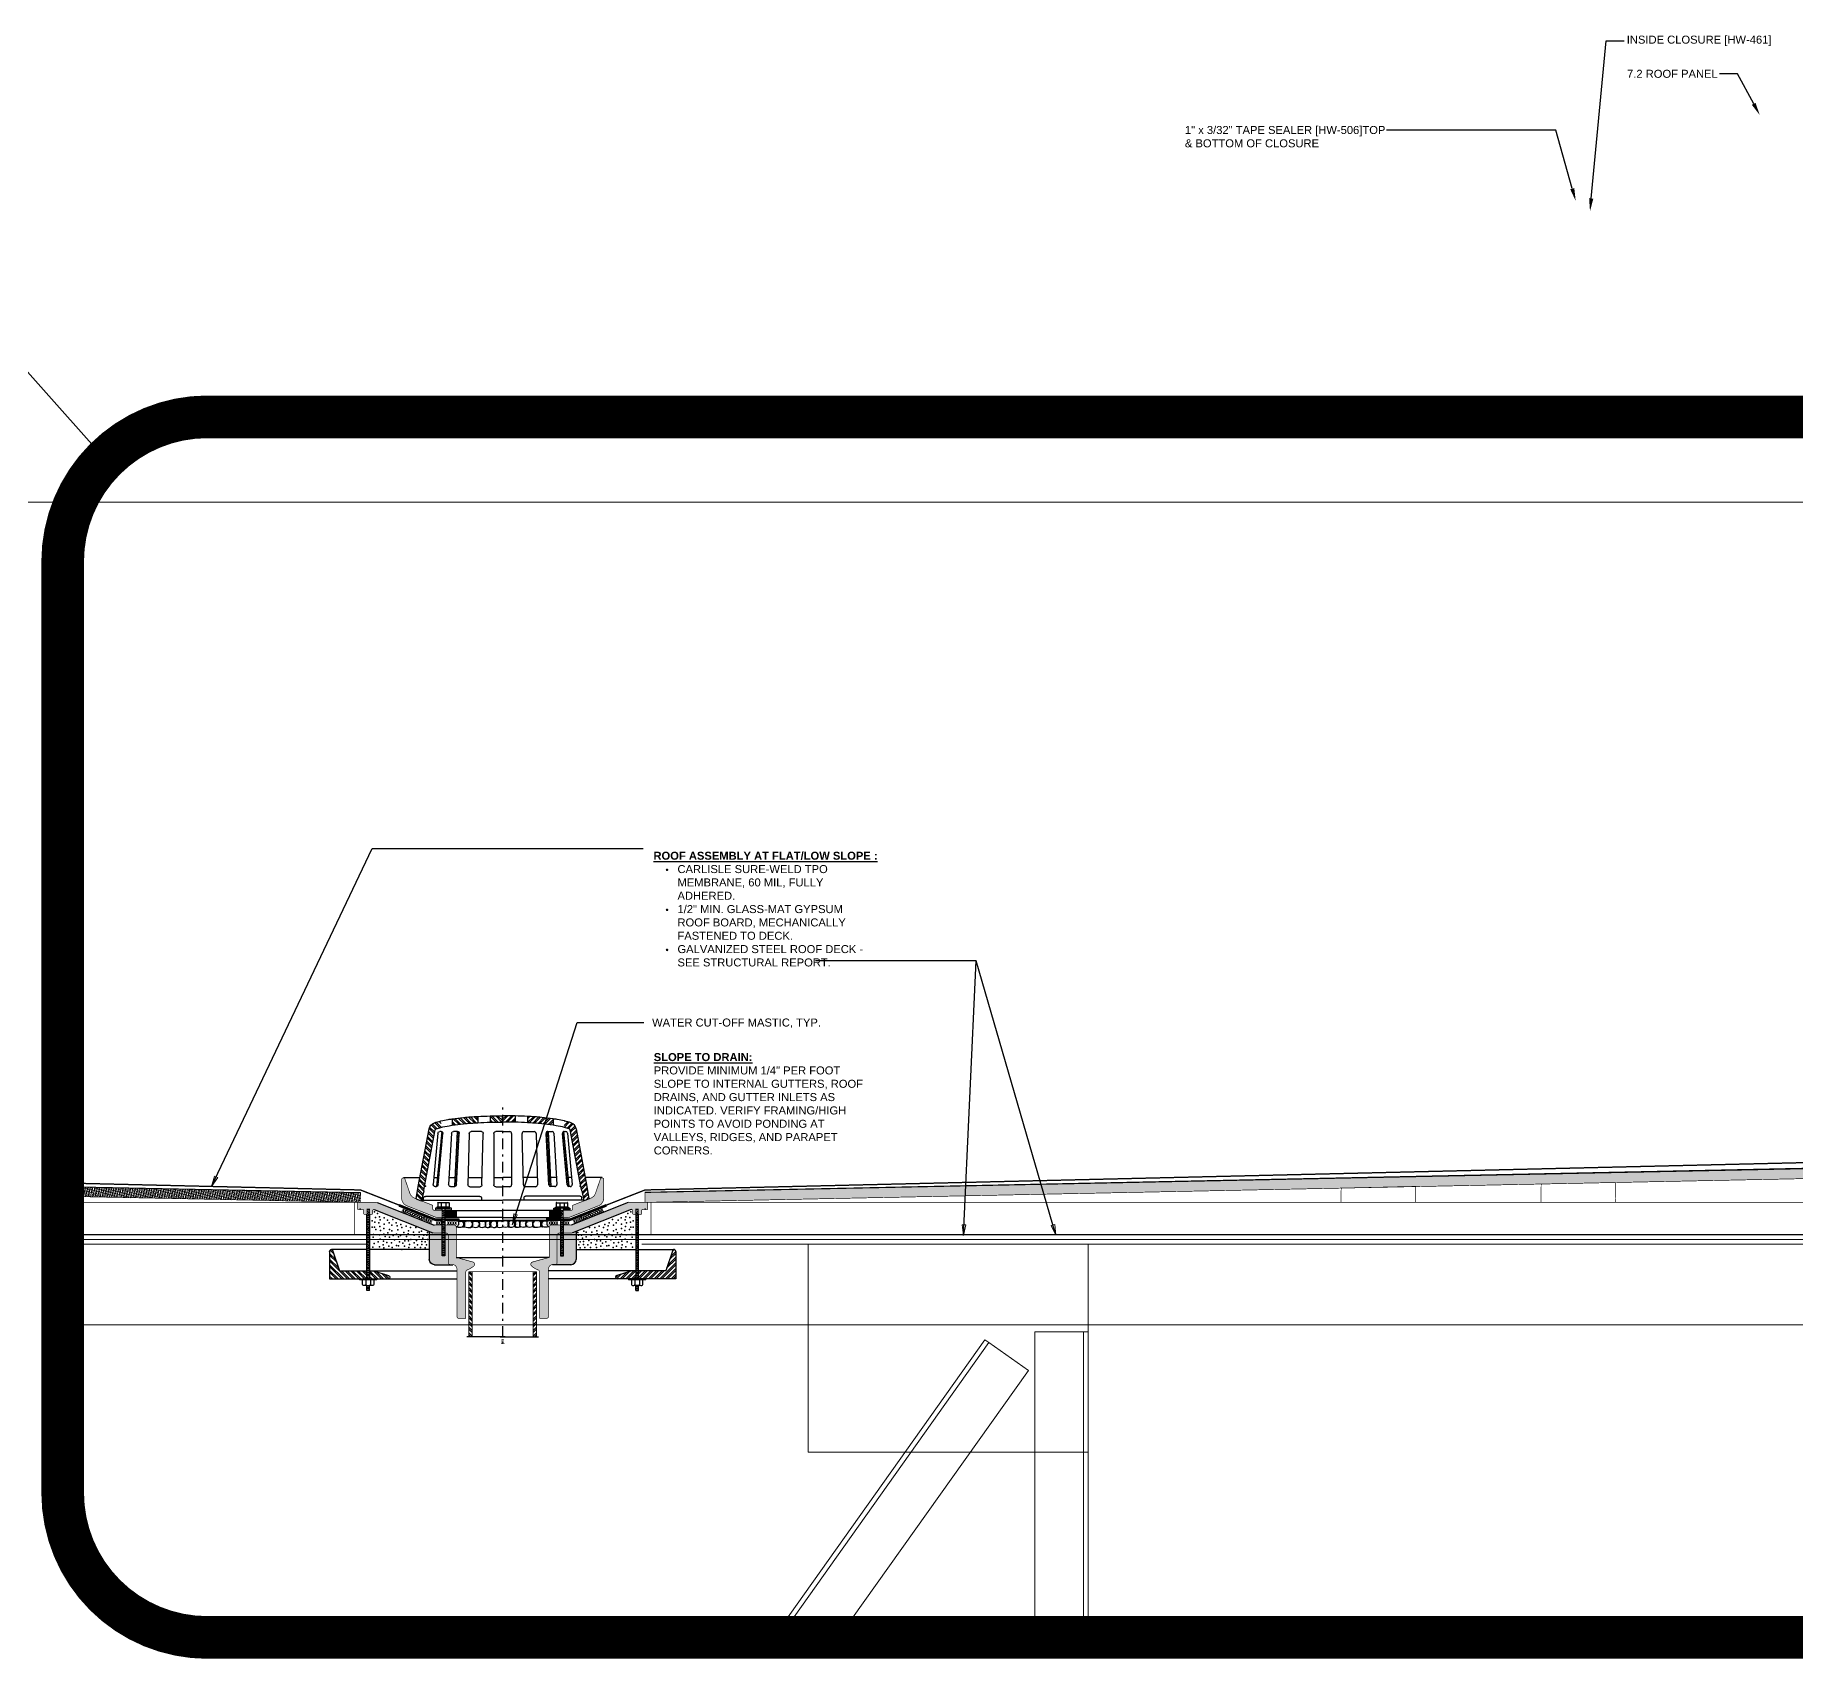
# Model space of a CAD drawing. Header units: inches. Extents: x -33163 to 19162, y -8858 to 30669.
# Drawn here: x -25429.3 to -25346.8, y -290.4 to -214.3 of the extents above; entities that cross this region are included whole.
import ezdxf
from ezdxf import colors
from ezdxf.entities.mleader import LeaderData, LeaderLine
from ezdxf.math import Vec2, Vec3

# ---------------------------------------------------------------- set-up
doc = ezdxf.new("R2010")
doc.units = ezdxf.units.IN
for name, pattern in [('CENTER', [2, 1.25, -0.25, 0.25, -0.25]), ('DASHDOT2', [0.5, 0.25, -0.125, 0, -0.125]), ('HIDDEN2', [0.1875, 0.125, -0.0625])]:
    doc.linetypes.add(name, pattern=pattern)
doc.layers.get('0').update_dxf_attribs({"color": 9, "lineweight": 0})
doc.layers.get('Defpoints').update_dxf_attribs({"color": 254})
for name, color, linetype, lineweight in [('06 - Fasteners', 11, 'Continuous', 30), ('12 - Steel', 11, 'Continuous', 15), ('15 - Wood Material', 8, 'Continuous', 15), ('16 - Underlayment', 4, 'HIDDEN2', 40), ('21 - Coverboard', 11, 'Continuous', 15), ('A-ANNO-SYMB-48', 12, 'Continuous', 9), ('A-ROOF-BELOW', 251, 'Continuous', 5)]:
    doc.layers.add(name, color=color, linetype=linetype, lineweight=lineweight)
for name, color, linetype in [('A-ANNO-DIMS-04', 12, 'Continuous'), ('DETAIL', 12, 'Continuous'), ('LINE50', 11, 'Continuous'), ('LINE51', 11, 'Continuous'), ('LINE52', 11, 'Continuous'), ('MEMBRANE1', 10, 'Continuous'), ('TRUSS_Geometry', 12, 'Continuous'), ('WATERCUTOFFMASTIC', 11, 'Continuous')]:
    doc.layers.add(name, color=color, linetype=linetype)
doc.styles.add('ARCHQUIK', font='simplex.shx', dxfattribs={"height": 0.25})
doc.styles.add('GENERATED_STYLE_1', font='arial.ttf')
doc.styles.add('ROMANS', font='romans.shx', dxfattribs={"width": 1.1})
doc.styles.add('Sheffield', font='arial.ttf', dxfattribs={"height": 0.175})
doc.styles.get("Standard").update_dxf_attribs({"font": 'arial.ttf'})
doc.dimstyles.new('Dim 08', dxfattribs={"dimscale": 8, "dimtxt": 0.09375, "dimasz": 0.0625, "dimexe": 0.0625, "dimexo": 0.0625, "dimgap": 0.09375, "dimtad": 1, "dimdec": 4, "dimzin": 3, "dimdsep": 46, "dimlunit": 4, "dimtxsty": 'ROMANS', "dimblk1": 'ARCHTICK', "dimblk2": 'ARCHTICK', "dimsah": 1, "dimcen": 0.0625, "dimdle": 0.0625, "dimclrd": 2, "dimclre": 2, "dimclrt": 3, "dimaunit": 1, "dimazin": 0, "dimtm": 1e-09, "dimtfac": 1, "dimtdec": 4, "dimtmove": 2, "dimatfit": 3, "dimldrblk": 'CLOSEDBLANK', "dimfxl": 1, "dimtolj": 1, "dimtzin": 3, "dimarcsym": 0})
pattern_1 = [(45, (-179.89479, -947.11703), (-0.13258252, 0.13258252), []), (45, (-179.8064, -947.11703), (-0.13258252, 0.13258252), [])]

# ---------------------------------------------------------------- blocks, each defined once
blk = doc.blocks.new('DRAINASSEMBLY1')
h = blk.add_hatch()
h.set_pattern_fill('ANSI32', color=250, scale=0.5, style=0)
h.set_pattern_definition(pattern_1)
h.paths.add_polyline_path([(0.003, -0.003, 0.000033), (0, -0.003), (0, -0.298, -0.006803), (0.586, -0.306), (0.586, -0.011, 0.006678)])
h = blk.add_hatch()
h.set_pattern_fill('ANSI32', color=250, scale=0.5, style=0)
h.set_pattern_definition(pattern_1)
h.paths.add_polyline_path([(2.368, -0.149, 0.011945), (1.837, -0.083, 0.007575), (1.499, -0.055, 0.003749), (1.172, -0.035, 0.000056), (1.167, -0.034), (1.167, -0.329, -0.000056), (1.172, -0.33, -0.003567), (1.478, -0.348, -0.008385), (1.843, -0.38, -0.012132), (2.368, -0.446)])
h = blk.add_hatch()
h.set_pattern_fill('ANSI32', color=250, scale=0.5, style=0)
h.set_pattern_definition(pattern_1)
h.paths.add_polyline_path([(2.897, -0.247), (3.206, -0.334), (3.276, -0.364), (3.303, -0.381), (3.335, -0.406), (3.356, -0.426), (3.37, -0.441), (3.395, -0.472), (3.413, -0.5), (3.442, -0.564), (3.456, -0.616), (3.463, -0.655), (3.471, -0.696), (4.065, -3.892), (3.821, -3.989), (3.707, -3.519), (3.167, -0.671), (3.162, -0.655), (3.155, -0.643), (3.148, -0.635), (3.139, -0.626), (3.13, -0.62), (3.117, -0.615), (2.89, -0.549)])
h = blk.add_hatch()
h.set_pattern_fill('ANSI32', color=250, scale=0.5, style=0)
h.set_pattern_definition(pattern_1)
h.paths.add_polyline_path([(8.113, -6.36, 0.199198), (8.087, -6.298, 0.175578), (8.033, -6.272, 0.175578), (7.978, -6.298), (7.65, -7.267), (6.368, -7.267), (6.368, -7.646), (8.113, -7.646)])
h.paths.add_polyline_path([(6.24, -7.267), (6.059, -7.267), (5.362, -7.494, 0.984894), (5.364, -7.645), (6.24, -7.646)])
h = blk.add_hatch()
h.set_pattern_fill('ANSI32', color=250, scale=0.5, style=0)
h.set_pattern_definition([(45, (1.43213, -10.36529), (-0.132583, 0.132583), []), (45, (1.52052, -10.36529), (-0.132583, 0.132583), [])])
h.paths.add_polyline_path([(1.432, -10.365), (1.595, -10.365), (1.595, -7.312), (1.432, -7.312)])
at = {"layer": 'LINE50'}
for points in [[(4.729, -3.873), (4.729, -2.988, 0.427992), (4.652, -2.914, 0.341496), (4.578, -2.966), (4.346, -3.638, -0.218255), (4.13, -3.863), (3.277, -4.202), (3.277, -4.351, -0.414214), (3.188, -4.439), (2.84, -4.439), (2.84, -4.773), (3.057, -4.773, 0.094829), (3.15, -4.755), (4.492, -4.221, 0.307313)], [(2.847, -5.13), (3.198, -5.13), (5.889, -4.065), (6.797, -4.065), (6.797, -4.387), (6.569, -4.387), (6.538, -4.4), (6.525, -4.431), (6.525, -4.577), (6.501, -4.617), (6.481, -4.622), (6.368, -4.618), (6.368, -4.378), (6.24, -4.378), (6.24, -4.618), (6.135, -4.622), (6.114, -4.616), (6.104, -4.609), (6.091, -4.577), (6.087, -4.423), (6.071, -4.404), (6.055, -4.397), (6.03, -4.399), (3.327, -5.473), (3.279, -5.492), (3.246, -5.499), (2.847, -5.499)], [(2.191, -4.44), (2.718, -4.44), (2.718, -4.771), (2.191, -4.771)], [(2.556, -5.624, -0.414214), (2.681, -5.499), (2.718, -5.499), (2.718, -5.13), (2.272, -5.13, 0.414214), (2.183, -5.219), (2.183, -6.644), (1.402, -6.859, 0.569853), (1.352, -7.043, 0.090804), (1.673, -7.234, -0.315351), (1.731, -7.317), (1.731, -9.501), (2.06, -9.501, 0.414214), (2.148, -9.413), (2.148, -7.197, -0.414214), (2.369, -6.976), (2.396, -6.976), (2.468, -6.976, 0.414214), (2.556, -6.888)]]:
    blk.add_hatch(color=252, dxfattribs=at).paths.add_polyline_path(points)
h = blk.add_hatch(color=252, dxfattribs=at)
edge = h.paths.add_edge_path()
edge.add_arc((3.195, -6.735), 0.25, 270, 360)
edge.add_line((3.445, -6.735), (3.445, -5.426))
edge.add_line((3.445, -5.426), (3.279, -5.492))
edge.add_line((3.279, -5.492), (2.847, -5.499))
edge.add_line((2.847, -5.499), (2.847, -6.566))
edge.add_line((2.847, -6.566), (2.718, -6.546))
edge.add_line((2.718, -6.546), (2.718, -5.49))
edge.add_line((2.718, -5.49), (2.645, -5.499))
edge.add_line((2.645, -5.499), (2.595, -5.514))
edge.add_line((2.595, -5.514), (2.582, -5.524))
edge.add_line((2.582, -5.524), (2.556, -5.587))
edge.add_line((2.556, -5.587), (2.556, -6.805))
edge.add_line((2.556, -6.805), (2.532, -6.902))
edge.add_line((2.532, -6.902), (2.53, -6.95))
edge.add_line((2.53, -6.95), (2.339, -6.985))
edge.add_line((2.339, -6.985), (3.195, -6.985))
at = {"layer": 'LINE52'}
h = blk.add_hatch(dxfattribs=at)
h.set_pattern_fill('ANSI31', color=256, scale=0.5, angle=90, style=0)
h.set_pattern_definition([(135, (2.03632, -3.32104), (-0.0441942, -0.0441942), [])])
h.paths.add_polyline_path([(2.862, -0.742, 0.344184), (2.803, -0.833), (3.024, -3.241, 0.351214), (3.1, -3.32)])
h.paths.add_polyline_path([(2.13, -0.737), (2.125, -0.737, 0.430689), (2.036, -0.83), (2.171, -3.238, 0.397928), (2.259, -3.321), (2.267, -3.321)])
at = {"color": 250, "linetype": 'DASHDOT2', "ltscale": 2}
blk.add_line((0, -10.365), (0, 0.402), dxfattribs=at)
at = {"const_width": 0.00333}
blk.add_lwpolyline([(2.897, -0.247), (3.206, -0.334), (3.276, -0.364), (3.303, -0.381), (3.335, -0.406), (3.356, -0.426), (3.37, -0.441), (3.395, -0.472), (3.413, -0.5), (3.442, -0.564), (3.456, -0.616), (3.463, -0.655), (3.471, -0.696), (4.065, -3.892), (3.821, -3.989), (3.707, -3.519), (3.167, -0.671), (3.162, -0.655), (3.155, -0.643), (3.148, -0.635), (3.139, -0.626), (3.13, -0.62), (3.117, -0.615), (2.89, -0.549)], close=True, dxfattribs=at)
blk.add_lwpolyline([(5.898, -7.646), (6.71, -7.646), (6.71, -7.702), (5.898, -7.702)], close=True)
for centre, start, end in [((6.156, -7.791), 266.16425, 283.7849), ((6.24, -7.791), 256.2151, 273.83575), ((6.368, -7.791), 266.16425, 283.7849), ((6.452, -7.791), 256.2151, 273.83575)]:
    blk.add_arc(centre, 0.176, start, end)
at = {"layer": 'DETAIL', "linetype": 'CENTER'}
blk.add_line((0, -0.293), (0, 0), dxfattribs=at)
at = {"layer": 'DETAIL'}
for p, q in [((0.006, -0.743), (0.331, -0.743)), ((0.586, -0.016), (0.586, -0.314)), ((1.001, -0.743), (1.482, -0.743)), ((1.167, -0.034), (1.167, -0.333)), ((2.125, -0.737), (2.316, -0.737)), ((2.368, -0.149), (2.368, -0.447)), ((2.405, -0.82), (2.539, -3.228)), ((2.891, -0.737), (2.95, -0.737)), ((3.038, -0.817), (3.259, -3.225)), ((3.67, -3.324), (3.167, -0.671)), ((3.97, -3.326), (3.456, -0.616)), ((0.419, -0.831), (0.419, -3.241)), ((0.974, -3.243), (0.912, -0.833)), ((1.571, -0.829), (1.632, -3.238)), ((2.171, -3.238), (2.036, -0.83)), ((3.024, -3.241), (2.803, -0.833)), ((0.419, -2.898), (0.01, -2.898)), ((1.625, -2.898), (0.966, -2.898)), ((2.524, -2.898), (2.247, -2.898)), ((3.235, -2.898), (3.067, -2.898)), ((4.66, -2.898), (3.9, -2.898)), ((0.331, -3.329), (0.006, -3.329)), ((2.718, -3.967), (0.01, -3.967)), ((0.99, -3.869), (0.99, -3.963)), ((1.544, -3.329), (1.062, -3.329)), ((2.722, -3.78), (1.078, -3.78)), ((2.451, -3.321), (2.259, -3.321)), ((2.516, -4.079), (2.516, -4.295)), ((2.541, -4.086), (2.541, -4.079)), ((2.541, -4.086), (3.024, -4.086)), ((2.675, -4.086), (2.675, -4.295)), ((3.783, -3.967), (2.718, -3.967)), ((3.628, -3.78), (2.722, -3.78)), ((2.89, -4.086), (2.89, -4.295)), ((3.024, -4.086), (3.024, -4.079)), ((3.048, -4.079), (3.048, -4.295)), ((3.171, -3.321), (3.112, -3.321)), ((5.889, -4.065), (3.214, -5.127)), ((3.685, -3.404), (3.67, -3.324)), ((3.707, -3.519), (3.685, -3.404)), ((3.707, -3.519), (3.815, -3.97)), ((3.717, -3.963), (3.717, -3.869)), ((4.065, -3.892), (3.821, -3.989)), ((4.065, -3.892), (3.97, -3.326)), ((2.205, -4.439), (0.008, -4.439)), ((0.008, -4.773), (2.205, -4.773)), ((2.191, -4.44), (2.191, -4.772)), ((2.718, -4.439), (2.205, -4.439)), ((2.205, -4.773), (2.718, -4.773)), ((3.048, -4.295), (2.516, -4.295)), ((2.718, -4.34), (2.718, -4.771)), ((2.718, -4.439), (2.847, -4.439)), ((2.718, -4.771), (2.718, -5.49)), ((2.847, -4.439), (2.847, -4.34)), ((2.847, -6.566), (2.847, -4.771)), ((6.03, -4.399), (3.279, -5.492)), ((6.24, -4.618), (6.24, -7.265)), ((6.368, -7.265), (6.368, -4.618)), ((2.718, -5.49), (2.718, -6.566)), ((3.445, -5.426), (3.445, -6.735)), ((2.718, -6.566), (2.847, -6.566)), ((3.451, -6.272), (6.24, -6.272)), ((6.368, -6.272), (8.025, -6.272)), ((7.978, -6.298), (7.65, -7.267)), ((8.113, -6.36), (8.113, -7.646)), ((2.183, -6.644), (0.003, -6.644)), ((2.718, -7.267), (2.149, -7.267)), ((2.718, -6.985), (2.339, -6.985)), ((3.195, -6.985), (2.718, -6.985)), ((6.059, -7.267), (2.718, -7.267)), ((6.059, -7.267), (5.362, -7.494)), ((6.24, -7.267), (6.059, -7.267)), ((6.24, -7.265), (6.24, -7.647)), ((6.368, -7.647), (6.368, -7.265)), ((7.65, -7.267), (6.368, -7.267)), ((2.718, -7.646), (2.154, -7.646)), ((6.24, -7.646), (2.718, -7.646)), ((6.04, -7.702), (6.04, -7.913)), ((6.094, -7.967), (6.144, -7.967)), ((6.198, -7.702), (6.198, -7.913)), ((6.198, -7.913), (6.198, -7.919)), ((6.24, -8.202), (6.24, -7.967)), ((6.24, -8.202), (6.368, -8.202)), ((6.366, -7.967), (6.242, -7.967)), ((8.113, -7.646), (6.368, -7.646)), ((6.368, -8.202), (6.368, -7.967)), ((6.419, -7.702), (6.419, -7.913)), ((6.419, -7.913), (6.419, -7.916)), ((6.472, -7.967), (6.523, -7.967)), ((6.577, -7.913), (6.577, -7.702))]:
    blk.add_line(p, q, dxfattribs=at)
for points, const_width in [([(2.897, -0.247), (2.89, -0.549)], 0.00333), ([(6.481, -4.622), (6.368, -4.618), (6.368, -4.378), (6.24, -4.378), (6.24, -4.618), (6.135, -4.622)], 0.0312), ([(1.595, -7.312), (0.003, -7.312)], 0.0295), ([(1.432, -7.312), (1.432, -10.365)], 0.0442), ([(1.595, -7.312), (1.595, -10.365)], 0.0442)]:
    blk.add_lwpolyline(points, dxfattribs=dict(at, const_width=const_width))
blk.add_lwpolyline([(0, -1.203, 0.000033), (0.003, -1.203, 0.017133)], format="xyb", dxfattribs=at)
at = {"layer": 'DETAIL', "const_width": 0.0312}
for points in [[(4.655, -2.914, 0.32848), (4.585, -2.966), (4.353, -3.638, -0.218255), (4.137, -3.863), (3.284, -4.202), (3.284, -4.351, -0.414214), (3.195, -4.439), (2.847, -4.439), (2.847, -4.773), (3.064, -4.773, 0.094829), (3.156, -4.755), (4.499, -4.221, 0.307313), (4.736, -3.873), (4.736, -2.988, 0.414214), (4.662, -2.914)], [(2.847, -5.13), (3.102, -5.13, 0.094557), (3.286, -5.095), (5.8, -4.1, -0.094557), (5.984, -4.065), (6.797, -4.065), (6.797, -4.387), (6.569, -4.387), (6.621, -4.387)], [(6.03, -4.399), (3.352, -5.463, -0.094829), (3.168, -5.499), (2.847, -5.499)], [(6.135, -4.622, -0.414214), (6.091, -4.577), (6.091, -4.44, 0.529856), (6.03, -4.399)], [(6.569, -4.387, 0.414214), (6.525, -4.431), (6.525, -4.577, -0.414214), (6.481, -4.622)], [(2.718, -5.13), (2.718, -5.499), (2.681, -5.499, 0.414214), (2.556, -5.624), (2.556, -6.888, -0.414214), (2.468, -6.976), (2.396, -6.976), (2.369, -6.976, 0.414214), (2.148, -7.197), (2.148, -9.413, -0.414214), (2.06, -9.501), (1.731, -9.501), (1.731, -7.317, 0.31105), (1.674, -7.235, -0.091141), (1.352, -7.043, -0.569853), (1.402, -6.859), (2.183, -6.644), (2.183, -5.219, -0.414214), (2.272, -5.13), (2.718, -5.13)]]:
    blk.add_lwpolyline(points, format="xyb", dxfattribs=at)
blk.add_lwpolyline([(2.191, -4.439), (2.718, -4.439), (2.718, -4.773), (2.191, -4.773)], close=True, dxfattribs=at)
at = {"layer": 'DETAIL'}
for points in [[(2.718, -4.417), (2.406, -4.417), (2.406, -4.34), (2.718, -4.34)], [(2.847, -4.34), (3.158, -4.34), (3.158, -4.417), (2.847, -4.417)]]:
    blk.add_lwpolyline(points, dxfattribs=at)
blk.add_lwpolyline([(2.482, -4.295), (3.083, -4.295), (3.083, -4.34), (2.482, -4.34)], close=True, dxfattribs=at)
for centre, radius, start, end in [((0.003, -21.846), 21.843, 90, 90.00763), ((0.003, -21.846), 21.843, 88.46615, 90), ((0.003, -21.846), 21.548, 88.44486, 90), ((0.331, -0.831), 0.0884, 0, 90), ((0.003, -21.846), 21.843, 86.93296, 88.46615), ((0.003, -21.846), 21.548, 86.89113, 88.44486), ((1.001, -0.831), 0.0884, 90, 181.46016), ((0.003, -21.846), 21.843, 86.07368, 86.93296), ((0.003, -21.846), 21.548, 86.07368, 86.89113), ((0.731, -11.237), 10.914, 84.15206, 86.07368), ((1.482, -0.831), 0.0884, 1.46016, 90), ((0.731, -11.237), 11.209, 84.33756, 86.07368), ((0.731, -11.237), 11.209, 81.59503, 84.33756), ((0.731, -11.237), 10.914, 81.36982, 84.15206), ((2.125, -0.825), 0.0884, 90, 183.20402), ((2.316, -0.825), 0.0884, 3.20402, 90), ((0.731, -11.237), 11.209, 80.59165, 81.59503), ((0.731, -11.237), 10.914, 80.59165, 81.36982), ((1.814, -4.704), 4.292, 75.37263, 80.59165), ((1.814, -4.704), 4.586, 76.33535, 80.59165), ((2.891, -0.825), 0.0884, 90, 185.23614), ((1.814, -4.704), 4.586, 72.32377, 76.33535), ((1.814, -4.704), 4.292, 72.32377, 75.37263), ((2.95, -0.825), 0.0884, 5.23614, 90), ((3.094, -0.685), 0.0736, 10.73135, 72.32377), ((3.094, -0.685), 0.368, 10.73135, 72.32377), ((0.331, -3.241), 0.0884, 270, 0), ((1.062, -3.241), 0.0884, 181.46016, 270), ((1.544, -3.241), 0.0884, 270, 1.46016), ((2.259, -3.233), 0.0884, 183.20402, 270), ((2.451, -3.233), 0.0884, 270, 3.20402), ((3.112, -3.233), 0.0884, 185.23614, 270), ((3.171, -3.233), 0.0884, 270, 5.23614), ((1.078, -3.869), 0.0884, 90, 180), ((2.529, -4.079), 0.0123, 0, 180), ((3.036, -4.079), 0.0123, 0, 180), ((3.628, -3.869), 0.0884, 0, 90), ((8.041, -6.36), 0.0884, 90, 134.93706), ((8.025, -6.36), 0.0884, 45.06294, 90), ((8.025, -6.36), 0.0884, 0, 45.06294), ((3.195, -6.735), 0.25, 270, 0), ((5.364, -7.57), 0.0757, 91.74417, 270.66218), ((6.094, -7.913), 0.0537, 180, 270), ((6.144, -7.913), 0.0537, 270, 0), ((6.247, -7.919), 0.0484, 180, 270), ((6.37, -7.919), 0.0484, 270, 2.72137), ((6.472, -7.913), 0.0537, 180, 270), ((6.523, -7.913), 0.0537, 270, 0)]:
    blk.add_arc(centre, radius, start, end, dxfattribs=at)
for p in [(3.628, -3.31), (5.156, -4.866), (5.41, -4.892), (5.559, -4.786), (5.74, -4.885), (5.783, -4.743), (5.869, -4.586), (5.869, -4.586), (5.97, -4.78), (6.004, -4.511), (6.125, -4.935), (6.683, -4.387), (3.526, -5.477), (3.56, -5.601), (3.697, -5.601), (3.741, -5.744), (3.809, -5.415), (3.914, -5.461), (3.923, -5.672), (4.073, -5.249), (4.152, -5.601), (4.189, -5.458), (4.329, -5.241), (4.413, -5.396), (4.426, -5.545), (4.507, -5.664), (4.532, -5.178), (4.644, -5.483), (4.731, -5.246), (4.785, -5.098), (4.787, -5.62), (4.893, -5.682), (4.918, -5.346), (4.949, -5.167), (4.98, -5.558), (4.993, -5.029), (5.13, -5.62), (5.192, -5.402), (5.205, -5.132), (5.304, -5.695), (5.316, -5.34), (5.329, -5.029), (5.391, -5.495), (5.516, -5.657), (5.566, -5.078), (5.572, -5.296), (5.572, -5.552), (5.723, -5.385), (5.759, -5.19), (5.784, -5.583), (5.802, -5.022), (5.945, -5.334), (6.002, -4.985), (6.014, -5.224), (6.064, -5.57), (6.076, -5.695), (6.126, -5.222), (3.535, -5.799), (3.579, -6.052), (3.635, -5.906), (3.641, -6.199), (3.797, -5.9), (3.797, -6.043), (3.853, -6.174), (3.996, -6.056), (4.04, -5.857), (4.121, -6.186), (4.146, -5.962), (4.301, -5.807), (4.364, -6.043), (4.401, -6.18), (4.42, -5.869), (4.594, -5.869), (4.6, -6.124), (4.687, -5.981), (4.737, -6.272), (4.841, -5.908), (4.887, -6.106), (4.982, -6.078), (5.08, -5.813), (5.186, -6.18), (5.217, -5.956), (5.341, -6.112), (5.429, -5.944), (5.572, -6.199), (5.584, -5.881), (5.609, -6.056), (5.752, -5.788), (5.777, -6.155), (5.846, -5.908), (6.031, -5.993), (6.089, -6.162)]:
    blk.add_point(p, dxfattribs=at)
at = {"layer": 'LINE50', "color": 250}
for p, q in [((2.13, -0.734), (2.267, -3.321)), ((2.862, -0.742), (3.1, -3.32)), ((2.718, -4.477), (2.846, -4.459)), ((2.718, -4.532), (2.846, -4.514)), ((2.718, -4.587), (2.846, -4.569)), ((2.718, -4.642), (2.846, -4.624)), ((2.718, -4.698), (2.846, -4.68)), ((2.718, -4.753), (2.846, -4.735)), ((2.718, -4.808), (2.846, -4.79)), ((2.718, -4.863), (2.846, -4.845)), ((2.718, -4.919), (2.846, -4.901)), ((6.24, -4.421), (6.368, -4.404)), ((6.24, -4.477), (6.368, -4.459)), ((6.24, -4.532), (6.368, -4.514)), ((6.24, -4.587), (6.368, -4.569)), ((6.24, -4.642), (6.368, -4.624)), ((6.24, -4.698), (6.368, -4.68)), ((6.24, -4.753), (6.368, -4.735)), ((6.24, -4.808), (6.368, -4.79)), ((6.24, -4.863), (6.368, -4.845)), ((6.24, -4.919), (6.368, -4.901)), ((2.718, -4.974), (2.846, -4.956)), ((2.718, -5.029), (2.846, -5.011)), ((2.718, -5.084), (2.846, -5.066)), ((2.718, -5.139), (2.846, -5.121)), ((2.718, -5.195), (2.846, -5.177)), ((2.718, -5.25), (2.846, -5.232)), ((2.718, -5.305), (2.846, -5.287)), ((2.718, -5.36), (2.846, -5.342)), ((2.718, -5.416), (2.846, -5.398)), ((2.718, -5.471), (2.846, -5.453)), ((2.718, -5.526), (2.846, -5.508)), ((2.718, -5.581), (2.846, -5.563)), ((2.718, -5.636), (2.846, -5.619)), ((2.718, -5.692), (2.846, -5.674)), ((2.718, -5.747), (2.846, -5.729)), ((6.24, -4.974), (6.368, -4.956)), ((6.24, -5.029), (6.368, -5.011)), ((6.24, -5.084), (6.368, -5.066)), ((6.24, -5.139), (6.368, -5.121)), ((6.24, -5.195), (6.368, -5.177)), ((6.24, -5.25), (6.368, -5.232)), ((6.24, -5.305), (6.368, -5.287)), ((6.24, -5.36), (6.368, -5.342)), ((6.24, -5.416), (6.368, -5.398)), ((6.24, -5.471), (6.368, -5.453)), ((6.24, -5.526), (6.368, -5.508)), ((6.24, -5.581), (6.368, -5.563)), ((6.24, -5.636), (6.368, -5.619)), ((6.24, -5.692), (6.368, -5.674)), ((6.24, -5.747), (6.368, -5.729)), ((2.718, -5.802), (2.846, -5.784)), ((2.718, -5.857), (2.846, -5.839)), ((2.718, -5.913), (2.846, -5.895)), ((2.718, -5.968), (2.846, -5.95)), ((2.718, -6.023), (2.846, -6.005)), ((2.718, -6.078), (2.846, -6.06)), ((2.718, -6.134), (2.846, -6.116)), ((2.718, -6.189), (2.846, -6.171)), ((2.718, -6.244), (2.846, -6.226)), ((2.718, -6.299), (2.846, -6.281)), ((2.718, -6.354), (2.846, -6.336)), ((2.718, -6.41), (2.846, -6.392)), ((2.718, -6.465), (2.846, -6.447)), ((2.718, -6.52), (2.846, -6.502)), ((2.782, -6.566), (2.846, -6.557)), ((6.24, -5.802), (6.368, -5.784)), ((6.24, -5.857), (6.368, -5.839)), ((6.24, -5.913), (6.368, -5.895)), ((6.24, -5.968), (6.368, -5.95)), ((6.24, -6.023), (6.368, -6.005)), ((6.24, -6.078), (6.368, -6.06)), ((6.24, -6.134), (6.368, -6.116)), ((6.24, -6.189), (6.368, -6.171)), ((6.24, -6.244), (6.368, -6.226)), ((6.24, -6.299), (6.368, -6.281)), ((6.24, -6.354), (6.368, -6.336)), ((6.24, -6.41), (6.368, -6.392)), ((6.24, -6.465), (6.368, -6.447)), ((6.24, -6.52), (6.368, -6.502)), ((6.24, -6.575), (6.368, -6.557)), ((6.24, -6.631), (6.368, -6.613)), ((6.24, -6.686), (6.368, -6.668)), ((6.24, -6.741), (6.368, -6.723)), ((6.24, -6.796), (6.368, -6.778)), ((6.24, -6.851), (6.368, -6.834)), ((6.24, -6.907), (6.368, -6.889)), ((6.24, -6.962), (6.368, -6.944)), ((6.24, -7.017), (6.368, -6.999)), ((6.24, -7.072), (6.368, -7.054)), ((6.24, -7.128), (6.368, -7.11)), ((6.24, -7.183), (6.368, -7.165)), ((6.24, -7.238), (6.368, -7.22)), ((6.24, -7.293), (6.368, -7.275)), ((6.24, -7.349), (6.368, -7.331)), ((6.24, -7.404), (6.368, -7.386)), ((6.24, -7.459), (6.368, -7.441)), ((6.24, -7.514), (6.368, -7.496)), ((6.24, -7.569), (6.368, -7.551)), ((6.24, -7.625), (6.368, -7.607)), ((6.24, -8.011), (6.368, -7.993)), ((6.24, -8.066), (6.368, -8.049)), ((6.24, -8.122), (6.368, -8.104)), ((6.24, -8.177), (6.368, -8.159))]:
    blk.add_line(p, q, dxfattribs=at)
at = {"layer": 'LINE51'}
blk.add_line((-0.111, -10.365), (1.682, -10.365), dxfattribs=at)
at = {"layer": 'MEMBRANE1', "linetype": 'Continuous'}
blk.add_line((2.054, -4.908), (0.004, -4.908), dxfattribs=at)
at = {"layer": 'MEMBRANE1', "linetype": 'Continuous', "const_width": 0.125}
blk.add_lwpolyline([(2.718, -4.873), (2.029, -4.873)], dxfattribs=at)
blk.add_lwpolyline([(4.862, -4.203), (3.217, -4.856, -0.094829), (3.125, -4.873), (2.847, -4.873)], format="xyb", dxfattribs=at)
at = {"layer": 'WATERCUTOFFMASTIC'}
for p, q in [((0.062, -4.942), (0.004, -4.959)), ((0.136, -4.926), (0.062, -4.942)), ((0.211, -4.942), (0.136, -4.926)), ((0.285, -4.969), (0.211, -4.942)), ((0.359, -4.931), (0.285, -4.969)), ((0.439, -4.931), (0.359, -4.931)), ((0.514, -4.959), (0.439, -4.931)), ((0.663, -4.931), (0.588, -4.964)), ((0.737, -4.937), (0.663, -4.931)), ((0.817, -4.959), (0.737, -4.937)), ((0.897, -4.942), (0.817, -4.959)), ((0.972, -4.937), (0.897, -4.942)), ((1.047, -4.942), (0.972, -4.937)), ((1.121, -4.975), (1.047, -4.942)), ((1.195, -4.948), (1.121, -4.975)), ((1.269, -4.937), (1.195, -4.948)), ((1.344, -4.948), (1.269, -4.937)), ((1.419, -4.959), (1.344, -4.948)), ((1.493, -4.931), (1.419, -4.959)), ((1.567, -4.926), (1.493, -4.931)), ((1.642, -4.931), (1.567, -4.926)), ((1.722, -4.942), (1.642, -4.931)), ((1.796, -4.969), (1.722, -4.942)), ((1.945, -4.942), (1.871, -4.959)), ((2.02, -4.948), (1.945, -4.942)), ((2.094, -4.948), (2.02, -4.948)), ((2.102, -4.949), (2.094, -4.948)), ((0.062, -5.231), (0.004, -5.214)), ((0.136, -5.247), (0.062, -5.231)), ((0.211, -5.231), (0.136, -5.247)), ((0.285, -5.203), (0.211, -5.231)), ((0.359, -5.241), (0.285, -5.203)), ((0.439, -5.241), (0.359, -5.241)), ((0.514, -5.214), (0.439, -5.241)), ((0.588, -4.964), (0.514, -4.959)), ((0.588, -5.208), (0.514, -5.214)), ((0.663, -5.241), (0.588, -5.208)), ((0.737, -5.236), (0.663, -5.241)), ((0.817, -5.214), (0.737, -5.236)), ((0.897, -5.231), (0.817, -5.214)), ((0.972, -5.236), (0.897, -5.231)), ((1.047, -5.231), (0.972, -5.236)), ((1.121, -5.198), (1.047, -5.231)), ((1.195, -5.225), (1.121, -5.198)), ((1.269, -5.236), (1.195, -5.225)), ((1.344, -5.225), (1.269, -5.236)), ((1.419, -5.214), (1.344, -5.225)), ((1.493, -5.241), (1.419, -5.214)), ((1.567, -5.247), (1.493, -5.241)), ((1.642, -5.241), (1.567, -5.247)), ((1.722, -5.231), (1.642, -5.241)), ((1.796, -5.203), (1.722, -5.231)), ((1.871, -4.959), (1.796, -4.969)), ((1.871, -5.214), (1.796, -5.203)), ((1.945, -5.231), (1.871, -5.214)), ((2.02, -5.225), (1.945, -5.231)), ((2.094, -5.225), (2.02, -5.225)), ((2.168, -5.208), (2.094, -5.225))]:
    blk.add_line(p, q, dxfattribs=at)
at = {"layer": 'WATERCUTOFFMASTIC', "const_width": 0.005}
for points in [[(0.019, -5.171, 1), (0.024, -5.171, 1)], [(0.041, -4.989, 1), (0.046, -4.989, 1)], [(0.067, -5.089, 1), (0.072, -5.089, 1)], [(0.067, -5.151, 1), (0.072, -5.151, 1)], [(0.079, -5.013, 1), (0.084, -5.013, 1)], [(0.123, -4.959, 1), (0.128, -4.959, 1)], [(0.127, -5.037, 1), (0.132, -5.037, 1)], [(0.141, -5.111, 1), (0.146, -5.111, 1)], [(0.161, -5.199, 1), (0.166, -5.199, 1)], [(0.199, -5.083, 1), (0.204, -5.083, 1)], [(0.201, -5.009, 1), (0.206, -5.009, 1)], [(0.201, -5.149, 1), (0.206, -5.149, 1)], [(0.309, -5.119, 1), (0.314, -5.119, 1)], [(0.341, -5.027, 1), (0.346, -5.027, 1)], [(0.355, -5.173, 1), (0.36, -5.173, 1)], [(0.365, -5.081, 1), (0.37, -5.081, 1)], [(0.381, -4.971, 1), (0.386, -4.971, 1)], [(0.409, -5.193, 1), (0.414, -5.193, 1)], [(0.439, -5.031, 1), (0.444, -5.031, 1)], [(0.445, -5.113, 1), (0.45, -5.113, 1)], [(0.485, -5.175, 1), (0.49, -5.175, 1)], [(0.507, -5.103, 1), (0.512, -5.103, 1)], [(0.511, -5.019, 1), (0.516, -5.019, 1)], [(0.646, -5.137, 1), (0.651, -5.137, 1)], [(0.65, -4.967, 1), (0.655, -4.967, 1)], [(0.68, -5.051, 1), (0.685, -5.051, 1)], [(0.68, -5.209, 1), (0.685, -5.209, 1)], [(0.7, -4.975, 1), (0.705, -4.975, 1)], [(0.712, -5.115, 1), (0.717, -5.115, 1)], [(0.736, -5.189, 1), (0.741, -5.189, 1)], [(0.754, -5.073, 1), (0.759, -5.073, 1)], [(0.756, -5.005, 1), (0.761, -5.005, 1)], [(0.786, -5.143, 1), (0.791, -5.143, 1)], [(0.884, -5.017, 1), (0.889, -5.017, 1)], [(0.886, -5.101, 1), (0.891, -5.101, 1)], [(0.898, -5.195, 1), (0.903, -5.195, 1)], [(0.9, -5.139, 1), (0.905, -5.139, 1)], [(0.948, -5.019, 1), (0.953, -5.019, 1)], [(0.958, -5.181, 1), (0.963, -5.181, 1)], [(0.966, -5.093, 1), (0.971, -5.093, 1)], [(0.98, -4.973, 1), (0.985, -4.973, 1)], [(1.014, -5.129, 1), (1.019, -5.129, 1)], [(1.02, -5.037, 1), (1.025, -5.037, 1)], [(1.04, -5.179, 1), (1.045, -5.179, 1)], [(1.15, -5.081, 1), (1.155, -5.081, 1)], [(1.196, -5.149, 1), (1.201, -5.149, 1)], [(1.21, -4.993, 1), (1.215, -4.993, 1)], [(1.228, -5.077, 1), (1.233, -5.077, 1)], [(1.29, -5.017, 1), (1.295, -5.017, 1)], [(1.312, -5.187, 1), (1.317, -5.187, 1)], [(1.318, -5.101, 1), (1.323, -5.101, 1)], [(1.352, -4.991, 1), (1.357, -4.991, 1)], [(1.362, -5.173, 1), (1.367, -5.173, 1)], [(1.448, -5.127, 1), (1.453, -5.127, 1)], [(1.496, -5.061, 1), (1.501, -5.061, 1)], [(1.498, -5.173, 1), (1.503, -5.173, 1)], [(1.514, -5.017, 1), (1.519, -5.017, 1)], [(1.536, -4.971, 1), (1.541, -4.971, 1)], [(1.576, -5.093, 1), (1.581, -5.093, 1)], [(1.58, -5.177, 1), (1.585, -5.177, 1)], [(1.592, -5.005, 1), (1.597, -5.005, 1)], [(1.67, -5.079, 1), (1.675, -5.079, 1)], [(1.686, -5.161, 1), (1.691, -5.161, 1)], [(1.696, -5.003, 1), (1.701, -5.003, 1)], [(1.732, -5.065, 1), (1.737, -5.065, 1)], [(1.732, -5.183, 1), (1.737, -5.183, 1)], [(1.738, -5.007, 1), (1.743, -5.007, 1)], [(1.902, -5.041, 1), (1.907, -5.041, 1)], [(1.928, -5.173, 1), (1.933, -5.173, 1)], [(1.948, -5.087, 1), (1.953, -5.087, 1)], [(1.998, -4.989, 1), (2.003, -4.989, 1)], [(2.01, -5.121, 1), (2.015, -5.121, 1)], [(2.014, -5.043, 1), (2.019, -5.043, 1)], [(2.018, -5.191, 1), (2.023, -5.191, 1)], [(2.048, -4.975, 1), (2.053, -4.975, 1)], [(2.086, -5.191, 1), (2.091, -5.191, 1)]]:
    blk.add_lwpolyline(points, format="xyb", close=True, dxfattribs=at)
at = {"layer": 'WATERCUTOFFMASTIC'}
blk.add_arc((2.246, -5.048), 0.175, 134.57543, 249.00503, dxfattribs=at)
for p in [(1.476, -4.942), (0.262, -5.014), (0.262, -5.057), (0.262, -5.116), (0.262, -5.159), (0.268, -4.992), (0.268, -5.035), (0.268, -5.137), (0.268, -5.181), (0.274, -4.969), (0.274, -5.203), (0.279, -5.014), (0.279, -5.03), (0.279, -5.143), (0.279, -5.159), (0.285, -4.997), (0.285, -5.052), (0.285, -5.121), (0.285, -5.176), (0.296, -4.981), (0.296, -5.192), (0.308, -4.959), (0.308, -5.214), (0.565, -5.03), (0.565, -5.143), (0.571, -5.002), (0.571, -5.17), (0.577, -4.981), (0.577, -5.05), (0.577, -5.063), (0.577, -5.11), (0.577, -5.192), (0.594, -5.008), (0.594, -5.085), (0.594, -5.088), (0.594, -5.165), (0.6, -4.986), (0.6, -5.066), (0.6, -5.107), (0.6, -5.187), (0.611, -4.969), (0.611, -5.203), (0.622, -4.953), (0.622, -5.22), (0.806, -5.05), (0.806, -5.083), (0.806, -5.09), (0.811, -4.997), (0.811, -5.014), (0.811, -5.035), (0.811, -5.047), (0.811, -5.126), (0.811, -5.137), (0.811, -5.159), (0.811, -5.176), (0.817, -4.981), (0.817, -5.192), (0.829, -4.964), (0.829, -5.208), (1.092, -5.035), (1.092, -5.063), (1.092, -5.11), (1.092, -5.137), (1.098, -5.014), (1.098, -5.159), (1.104, -4.997), (1.104, -5.176), (1.115, -4.986), (1.115, -5.187), (1.121, -5.014), (1.121, -5.159), (1.132, -4.997), (1.132, -5.176), (1.138, -4.981), (1.138, -5.192), (1.419, -5.047), (1.419, -5.074), (1.419, -5.099), (1.419, -5.126), (1.424, -5.002), (1.424, -5.019), (1.424, -5.154), (1.424, -5.17), (1.43, -4.981), (1.43, -5.192), (1.441, -4.959), (1.441, -5.214), (1.453, -4.992), (1.453, -5.181), (1.458, -4.981), (1.458, -5.192), (1.47, -4.959), (1.47, -5.214), (1.476, -5.231), (1.791, -5.052), (1.791, -5.08), (1.791, -5.093), (1.791, -5.121), (1.796, -5.002), (1.796, -5.025), (1.796, -5.148), (1.796, -5.17), (1.802, -4.981), (1.802, -5.066), (1.802, -5.107), (1.802, -5.192), (1.825, -5.063), (1.825, -5.11), (1.831, -5.035), (1.831, -5.137), (1.842, -5.008), (1.842, -5.165), (1.854, -4.986), (1.854, -5.187), (1.871, -4.975), (1.871, -5.198), (1.882, -4.964), (1.882, -5.208)]:
    blk.add_point(p, dxfattribs=at)
at = {"insert": (-0.085, -10.425), "char_height": 0.25, "attachment_point": 1}
blk.add_mtext_dynamic_manual_height_columns('℄', width=0.10756, gutter_width=0.625, heights=[0], dxfattribs=at)
at = {"layer": 'WATERCUTOFFMASTIC', "insert": (3.291, -4.913), "char_height": 0.135, "attachment_point": 1, "rotation": 21.66851, "style": 'ARCHQUIK'}
blk.add_mtext_dynamic_manual_height_columns('XXXXXXXXXXXXX', width=2.65138, gutter_width=0.5, heights=[0.179], dxfattribs=at)
at = {"layer": 'WATERCUTOFFMASTIC', "insert": (2.149, -4.96), "char_height": 0.135, "attachment_point": 1, "style": 'ARCHQUIK'}
blk.add_mtext_dynamic_manual_height_columns('XXXX  XXX', width=2.65138, gutter_width=0.5, heights=[0.179], dxfattribs=at)
blk = doc.blocks.new('_ArchTick')
at = {"color": 0, "linetype": 'ByBlock', "const_width": 0.15}
blk.add_lwpolyline([(-0.5, -0.5), (0.5, 0.5)], dxfattribs=at)

msp = doc.modelspace()

# ---------------------------------------------------------------- hatches: boundary and pattern name
at = {"layer": '21 - Coverboard'}
h = msp.add_hatch(dxfattribs=at)
h.set_pattern_fill('ANSI38', color=256, scale=0.025, angle=-124.6431878)
h.set_pattern_definition([(280.3568122, (-10082.89734, -2949.13842), (0.07808176385, 0.0142698556), []), (10.3568122, (-10082.89734, -2949.13842), (0.1418936721, 0.10662147504), [0.1984375, -0.1190625])])
h.paths.add_polyline_path([(-25322.81218, -266.93976), (-25322.81218, -267.39625), (-25400.7365, -268.99234), (-25400.74619, -268.53554)])
h = msp.add_hatch(dxfattribs=at)
h.set_pattern_fill('ANSI38', color=256, scale=0.025, angle=-124.6431878)
h.set_pattern_definition([(280.3568, (-25434.92852, -268.4326), (0.07808176, 0.01426986), []), (10.3568, (-25434.92852, -268.4326), (0.14189367, 0.10662148), [0.1984375, -0.1190625])])
h.paths.add_polyline_path([(-25428.03453, -268.24946), (-25428.03453, -268.70646), (-25414.07718, -268.99234), (-25414.06748, -268.53554)])

# ---------------------------------------------------------------- linework, layer by layer
at = {"layer": '06 - Fasteners'}
for p, q in [((-25325.29706, -266.96369), (-25400.74619, -268.53554)), ((-25428.03453, -268.24456), (-25414.06748, -268.53554))]:
    msp.add_line(p, q, dxfattribs=at)
at = {"layer": '12 - Steel', "const_width": 0.03}
msp.add_lwpolyline([(-25428.03453, -268.99262), (-25414.34819, -268.99262), (-25414.34819, -270.49262), (-25428.03453, -270.49262)], dxfattribs=at)
msp.add_lwpolyline([(-25400.46548, -270.49262), (-25319.8145, -270.49262), (-25319.8145, -268.99262), (-25400.46548, -268.99262)], close=True, dxfattribs=at)
at = {"layer": '15 - Wood Material', "linetype": 'Continuous', "ltscale": 0.25, "const_width": 0.03}
for points in [[(-25358.74633, -268.99262), (-25355.24633, -268.99262), (-25355.26541, -268.06098), (-25358.73323, -268.13201), (-25358.74633, -268.99262)], [(-25368.1238, -268.99262), (-25364.6238, -268.99262), (-25364.6238, -268.24262), (-25368.10677, -268.324), (-25368.1238, -268.99262)]]:
    msp.add_lwpolyline(points, dxfattribs=at)
at = {"layer": '16 - Underlayment', "const_width": 0.0625}
for points in [[(-25405.38492, -269.80126), (-25404.28897, -269.80126), (-25400.7397, -268.41066), (-25329.18467, -266.723), (-25328.7572, -266.49928), (-25326.86449, -266.48493), (-25322.93631, -263.15608), (-25322.93631, -252.33536)], [(-25409.42876, -269.80126), (-25410.5247, -269.80126), (-25414.07397, -268.41066), (-25428.03453, -268.0814)]]:
    msp.add_lwpolyline(points, dxfattribs=at)
at = {"layer": '21 - Coverboard', "linetype": 'Continuous', "ltscale": 0.25, "const_width": 0.03}
msp.add_lwpolyline([(-25322.81219, -266.93925), (-25322.8025, -267.39605), (-25400.7365, -268.99234), (-25400.74619, -268.53554)], close=True, dxfattribs=at)
msp.add_lwpolyline([(-25428.03453, -268.70646), (-25414.07718, -268.99234), (-25414.06748, -268.53554), (-25428.03453, -268.24946)], dxfattribs=at)
at = {"layer": 'A-ANNO-SYMB-48'}
msp.add_lwpolyline([(-25442.41136, -222.85246), (-25436.10238, -222.85246), (-25426.04871, -234.15587)], dxfattribs=at)
at = {"layer": 'A-ROOF-BELOW', "linetype": 'Continuous', "lineweight": 0}
msp.add_line((-25503.0971, -236.1762), (-25311.73054, -236.1762), dxfattribs=at)
at = {"layer": 'Defpoints', "linetype": 'HIDDEN2', "const_width": 2, "flags": 128}
msp.add_lwpolyline([(-25428.03453, -238.95005), (-25428.03453, -282.60606, 0.41421356), (-25421.25453, -289.38606), (-25294.19413, -289.38606, 0.41421356), (-25287.41413, -282.60606), (-25287.41413, -238.95005, 0.41421356), (-25294.19413, -232.17005), (-25421.25453, -232.17005, 0.41421356)], format="xyb", close=True, dxfattribs=at)
at = {"layer": 'TRUSS_Geometry', "lineweight": 30}
msp.add_lwpolyline([(-25319.52851, -270.51834), (-25428.03453, -270.51834)], dxfattribs=at)
at = {"layer": 'TRUSS_Geometry', "lineweight": 13}
for points in [[(-25428.03453, -270.73168), (-25319.52851, -270.73168), (-25319.52851, -270.94502), (-25319.52851, -274.73168), (-25379.96817, -274.73168)], [(-25428.03453, -270.94502), (-25413.77532, -270.94502)], [(-25400.89437, -270.94502), (-25379.96817, -270.94502)], [(-25393.0882, -270.94502), (-25393.0882, -273.50498), (-25393.0882, -280.70499), (-25388.18146, -280.70499), (-25382.95482, -280.70499), (-25380.23485, -280.70499), (-25379.96817, -280.70499), (-25379.96817, -274.51831), (-25379.96817, -270.94502)], [(-25379.96817, -270.94502), (-25319.52851, -270.94502)], [(-25379.96817, -274.73168), (-25428.03453, -274.73168)], [(-25394.71756, -289.38606), (-25384.80533, -275.43516), (-25384.61623, -275.55942)], [(-25391.66291, -289.38606), (-25382.76661, -276.86502), (-25384.61623, -275.55942), (-25394.43225, -289.38606)], [(-25382.47476, -289.38606), (-25382.47476, -275.05748), (-25380.18142, -275.05748), (-25380.18142, -289.38606)], [(-25379.96813, -289.38606), (-25379.96813, -275.05748), (-25380.18142, -275.05748)]]:
    msp.add_lwpolyline(points, dxfattribs=at)

# ---------------------------------------------------------------- block references
at = {"xscale": -1}
msp.add_blockref('DRAINASSEMBLY1', (-25407.40684, -264.92802), dxfattribs=at)
msp.add_blockref('DRAINASSEMBLY1', (-25407.41382, -264.92802))

# ---------------------------------------------------------------- texts
at = {"layer": 'A-ANNO-DIMS-04', "char_height": 0.375, "attachment_point": 7, "style": 'GENERATED_STYLE_1'}
for s, insert, width in [('\\pxb0.41667,a0.41667;{\\fArial|b1|i0|c0|p34;\\H1.00001x;\\LROOF ASSEMBLY AT FLAT/LOW SLOPE :\\P\\pi-1.5,l3,t3;{\\fSymbol|b0|i0|c2|p18;\\H0.83333x;\\l·^I}\\fArial|b0|i0|c0|p34;\\lCARLISLE SURE-WELD TPO MEMBRANE, 60 MIL, FULLY ADHERED.\\P{\\fSymbol|b0|i0|c2|p18;\\H0.83333x;·^I}1/2" MIN. GLASS-MAT GYPSUM ROOF BOARD, MECHANICALLY FASTENED TO DECK.\\P{\\fSymbol|b0|i0|c2|p18;\\H0.83333x;·^I}GALVANIZED STEEL ROOF DECK - SEE STRUCTURAL REPORT.}', (-25400.34246, -257.93744), 10.5035627), ('\\A1;WATER CUT-OFF MASTIC, TYP.', (-25400.40675, -260.81897), 10.0373034), ('{\\fArial|b1|i0|c0|p34;\\H1.00001x;\\LSLOPE TO DRAIN:^J\\fArial|b0|i0|c0|p34;\\lPROVIDE MINIMUM 1/4" PER FOOT SLOPE TO INTERNAL GUTTERS, ROOF DRAINS, AND GUTTER INLETS AS INDICATED. VERIFY FRAMING/HIGH POINTS TO AVOID PONDING AT VALLEYS, RIDGES, AND PARAPET CORNERS.}', (-25400.32943, -266.75042), 10.0373034)]:
    msp.add_mtext(s, dxfattribs=dict(at, insert=insert, width=width))

# ---------------------------------------------------------------- leaders
at = {"layer": 'A-ANNO-DIMS-04'}
for points in [[(-25421.05425, -268.24603), (-25413.5347, -252.41088), (-25400.82973, -252.41088)], [(-25385.80992, -270.54508), (-25385.21906, -257.67592), (-25392.74617, -257.67592)], [(-25381.47546, -270.52993), (-25385.21906, -257.67592), (-25392.74617, -257.67592)], [(-25406.9551, -270.03325), (-25403.91483, -260.55647), (-25400.7998, -260.55647)]]:
    msp.add_leader(points, dimstyle='Dim 08', override={"dimclrd": 256}, dxfattribs=at)
ml = msp.add_multileader_mtext('Standard', dxfattribs=at)
ml.set_content('\\A1;INSIDE CLOSURE [HW-461]', color=256, style='Sheffield')
ml.set_leader_properties()
ml.build(insert=Vec2(0, 0))
ml.multileader.update_dxf_attribs({"dogleg_length": 0.5, "arrow_head_size": 0.6})
ctx = ml.context
ctx.base_point, ctx.char_height, ctx.arrow_head_size, ctx.landing_gap_size, ctx.plane_origin = Vec3(-25354.84641, -214.54082), 0.375, 0.6, 0.125, Vec3(-25339.2347, -218.62463)
notes = []
notes.append((ctx, [(1, (1, 1, 0), (-25355.69508, -214.54082), (1, 0), 0.84867, [(0, [(-25356.44492, -222.53526)], 0, [])])]))
ctx.mtext.insert, ctx.mtext.width, ctx.mtext.flow_direction = Vec3(-25354.72141, -214.30127), 7.0054201, 5
ml = msp.add_multileader_mtext('Standard', dxfattribs=at)
ml.set_content('\\A1;{\\H1x;7.2 ROOF PANEL}', color=256, style='Sheffield')
ml.set_leader_properties()
ml.build(insert=Vec2(0, 0))
ml.multileader.update_dxf_attribs({"dogleg_length": 0.5, "arrow_head_size": 0.6})
ctx = ml.context
ctx.base_point, ctx.char_height, ctx.arrow_head_size, ctx.landing_gap_size, ctx.plane_origin = Vec3(-25354.83357, -216.09266), 0.375, 0.6, 0.125, Vec3(-25338.85269, -217.9922)
notes.append((ctx, [(0, (1, 1, 0), (-25349.52778, -216.09266), (-1, 0), 0.84867, [(0, [(-25348.48898, -218.02545)], 0, [])])]))
ctx.mtext.insert, ctx.mtext.width, ctx.mtext.flow_direction = Vec3(-25354.70857, -215.90196), 5.5597873, 5
ml = msp.add_multileader_mtext('Standard', dxfattribs=at)
ml.set_content('1" x 3/32" TAPE SEALER [HW-506]TOP & BOTTOM OF CLOSURE', color=256, style='Sheffield')
ml.set_leader_properties()
ml.build(insert=Vec2(0, 0))
ml.multileader.update_dxf_attribs({"dogleg_length": 0.5, "arrow_head_size": 0.6})
ctx = ml.context
ctx.base_point, ctx.char_height, ctx.arrow_head_size, ctx.landing_gap_size, ctx.plane_origin = Vec3(-25375.55778, -218.72811), 0.375, 0.6, 0.125, Vec3(-25353.17865, -222.01979)
notes.append((ctx, [(0, (1, 1, 0), (-25358.04695, -218.72811), (-1, 0), 7.94313, [(0, [(-25357.11475, -222.05043)], 0, [])])]))
ctx.mtext.insert, ctx.mtext.width, ctx.mtext.flow_direction = Vec3(-25375.43278, -218.53626), 9.6927933, 5
for ctx, leaders in notes:
    for number, flags, end, landing, length, lines in leaders:
        leader = LeaderData()
        leader.index, (leader.has_last_leader_line, leader.has_dogleg_vector, leader.attachment_direction) = number, flags
        leader.last_leader_point, leader.dogleg_vector, leader.dogleg_length = Vec3(end), Vec3(landing), length
        for number, points, colour, breaks in lines:
            line = LeaderLine()
            line.index, line.vertices, line.color, line.breaks = number, Vec3.list(points), colors.encode_raw_color(colour), breaks
            leader.lines.append(line)
        ctx.leaders.append(leader)

doc.saveas('drawing.dxf')
